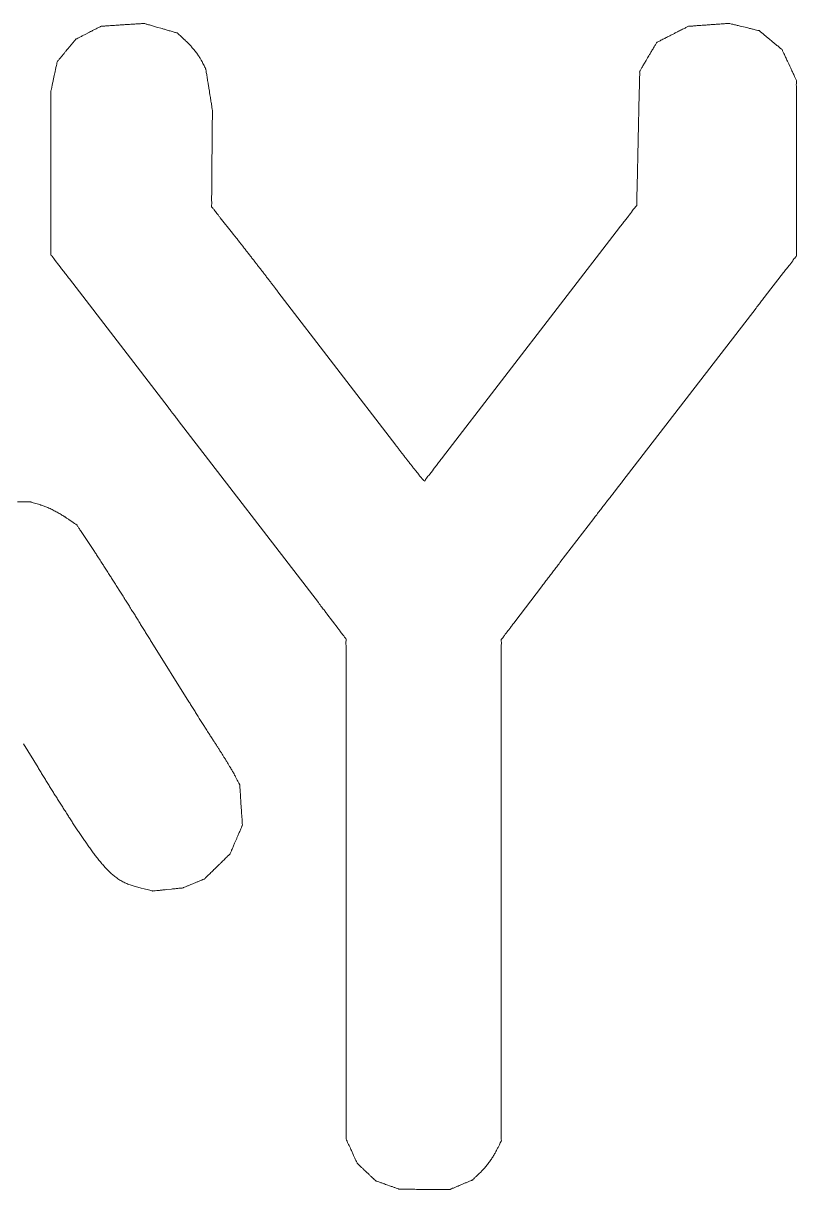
# Model space of a CAD drawing. Header units: millimetres. Extents: x 547 to 653, y 420 to 480.
# Drawn here: x 608.04 to 614.5, y 425.8 to 435.53 of the extents above; entities that cross this region are included whole.
import ezdxf

# ---------------------------------------------------------------- set-up
doc = ezdxf.new("R2010")
doc.units = ezdxf.units.MM

msp = doc.modelspace()

# ---------------------------------------------------------------- linework, layer by layer
at = {"color": 7, "linetype": 'Continuous', "lineweight": 15}
for p, q in [((608.8844, 435.5208), (608.8577, 435.519)), ((613.7745, 435.5207), (613.7495, 435.5189)), ((614.066, 435.4995), (614.024, 435.5096)), ((608.5935, 435.4581), (608.5584, 435.4401)), ((609.2009, 435.488), (609.1543, 435.5016)), ((613.471, 435.4455), (613.4514, 435.4356)), ((614.2858, 435.3865), (614.2715, 435.3982)), ((608.4085, 435.3129), (608.397, 435.299)), ((613.2633, 435.2616), (613.2528, 435.2437)), ((614.4391, 435.1749), (614.4302, 435.194)), ((608.3007, 435.0973), (608.2918, 435.056)), ((609.595, 434.9663), (609.5909, 434.9917)), ((613.1828, 434.9453), (613.1651, 434.1663)), ((614.495, 433.8349), (614.4947, 434.8549)), ((608.2721, 434.7773), (608.2721, 433.7874)), ((609.6153, 434.2031), (609.6193, 434.6744)), ((609.7893, 433.7794), (609.6863, 433.9098)), ((613.0181, 433.8269), (611.5418, 431.9091)), ((608.4266, 433.3992), (609.25, 432.3274)), ((614.2348, 433.2555), (614.3874, 433.4521)), ((610.1473, 433.3176), (610.1294, 433.3411)), ((611.1502, 432.0119), (610.1679, 433.2907)), ((613.0467, 431.7123), (614.1575, 433.1556)), ((609.3351, 432.2172), (610.5049, 430.6965)), ((611.3747, 431.7272), (611.3694, 431.7326)), ((612.9827, 431.6301), (613.0028, 431.6559)), ((612.52, 431.0302), (612.8026, 431.398)), ((608.6311, 431.1304), (608.5352, 431.2745)), ((612.1432, 430.5349), (612.3668, 430.8294)), ((610.576, 430.6032), (610.6698, 430.4798)), ((609.4236, 429.8697), (609.1153, 430.3645)), ((610.736, 430.1607), (610.737, 426.4061)), ((612.0313, 426.4342), (612.0313, 430.1976)), ((608.0425, 429.5174), (608.1649, 429.3188)), ((609.8094, 429.2507), (609.8062, 429.2568)), ((609.8606, 428.9942), (609.859, 429.0191)), ((609.8155, 428.7099), (609.8231, 428.7277)), ((609.6534, 428.487), (609.6692, 428.5025)), ((609.0269, 428.313), (609.0518, 428.3069)), ((609.2387, 428.3011), (609.2803, 428.3053)), ((609.4571, 428.3499), (609.4874, 428.3625)), ((610.7806, 426.1223), (610.7963, 426.0885)), ((610.902, 425.9467), (610.9275, 425.9227)), ((611.075, 425.8371), (611.1077, 425.8255)), ((611.3752, 425.7985), (611.4064, 425.7984)), ((611.6886, 425.8338), (611.7201, 425.847))]:
    msp.add_line(p, q, dxfattribs=at)
for points in [[(608.7045, 435.509), (608.7, 435.5091), (608.6954, 435.5095), (608.6912, 435.5081)], [(608.7378, 435.5112), (608.7268, 435.5102), (608.7159, 435.5088), (608.7045, 435.509)], [(608.7811, 435.514), (608.7667, 435.5132), (608.7522, 435.5125), (608.7378, 435.5112)], [(608.8244, 435.5169), (608.81, 435.5159), (608.7956, 435.5149), (608.7811, 435.514)], [(608.8577, 435.519), (608.8466, 435.5183), (608.8355, 435.5176), (608.8244, 435.5169)], [(608.9177, 435.5229), (608.9066, 435.5222), (608.8955, 435.5215), (608.8844, 435.5208)], [(608.9609, 435.5258), (608.9465, 435.5247), (608.9321, 435.5239), (608.9177, 435.5229)], [(609.0042, 435.5286), (608.9898, 435.528), (608.9754, 435.5268), (608.9609, 435.5258)], [(609.0375, 435.5308), (609.0263, 435.5293), (609.0153, 435.5291), (609.0042, 435.5286)], [(609.0508, 435.5316), (609.0465, 435.5322), (609.042, 435.5314), (609.0375, 435.5308)], [(609.0612, 435.5286), (609.0578, 435.5298), (609.0544, 435.5312), (609.0508, 435.5316)], [(609.0871, 435.5211), (609.0784, 435.5235), (609.0698, 435.5256), (609.0612, 435.5286)], [(609.1207, 435.5113), (609.1095, 435.5147), (609.0983, 435.5181), (609.0871, 435.5211)], [(609.1543, 435.5016), (609.1431, 435.5048), (609.1319, 435.508), (609.1207, 435.5113)], [(613.6059, 435.5085), (613.6016, 435.5085), (613.5973, 435.5088), (613.5934, 435.5076)], [(613.6371, 435.5108), (613.6268, 435.5098), (613.6165, 435.5085), (613.6059, 435.5085)], [(613.6777, 435.5137), (613.6642, 435.5128), (613.6506, 435.5121), (613.6371, 435.5108)], [(613.7183, 435.5166), (613.7048, 435.5156), (613.6913, 435.5146), (613.6777, 435.5137)], [(613.7495, 435.5189), (613.7391, 435.5181), (613.7287, 435.5174), (613.7183, 435.5166)], [(613.8057, 435.5229), (613.7953, 435.5222), (613.7849, 435.5214), (613.7745, 435.5207)], [(613.8463, 435.5259), (613.8328, 435.5248), (613.8193, 435.5239), (613.8057, 435.5229)], [(613.8869, 435.5288), (613.8734, 435.5281), (613.8599, 435.5269), (613.8463, 435.5259)], [(613.9182, 435.531), (613.9077, 435.5296), (613.8973, 435.5293), (613.8869, 435.5288)], [(613.9307, 435.5319), (613.9265, 435.5324), (613.9223, 435.5316), (613.9182, 435.531)], [(613.94, 435.5297), (613.9369, 435.5306), (613.9338, 435.5316), (613.9307, 435.5319)], [(613.9633, 435.5241), (613.9555, 435.5259), (613.9477, 435.5274), (613.94, 435.5297)], [(613.9937, 435.5168), (613.9835, 435.5193), (613.9734, 435.5218), (613.9633, 435.5241)], [(614.024, 435.5096), (614.0139, 435.512), (614.0038, 435.5144), (613.9937, 435.5168)], [(608.5076, 435.414), (608.5012, 435.4105), (608.4949, 435.4069), (608.488, 435.404)], [(608.533, 435.427), (608.5245, 435.4227), (608.5159, 435.4185), (608.5076, 435.414)], [(608.5584, 435.4401), (608.5499, 435.4357), (608.5415, 435.4313), (608.533, 435.427)], [(608.6131, 435.4681), (608.6066, 435.4648), (608.6, 435.4614), (608.5935, 435.4581)], [(608.6385, 435.4811), (608.63, 435.4767), (608.6215, 435.4724), (608.6131, 435.4681)], [(608.6639, 435.4941), (608.6554, 435.49), (608.6469, 435.4855), (608.6385, 435.4811)], [(608.6834, 435.5041), (608.677, 435.5004), (608.6704, 435.4973), (608.6639, 435.4941)], [(608.6912, 435.5081), (608.6885, 435.5073), (608.686, 435.5056), (608.6834, 435.5041)], [(609.2268, 435.4805), (609.2181, 435.483), (609.2095, 435.4855), (609.2009, 435.488)], [(609.2604, 435.4707), (609.2491, 435.4739), (609.2379, 435.4772), (609.2268, 435.4805)], [(609.294, 435.461), (609.283, 435.4645), (609.2716, 435.4676), (609.2604, 435.4707)], [(609.3199, 435.4534), (609.3108, 435.4552), (609.3025, 435.4582), (609.294, 435.461)], [(609.3302, 435.4504), (609.3273, 435.4523), (609.3235, 435.4527), (609.3199, 435.4534)], [(609.3361, 435.4448), (609.3343, 435.4469), (609.3325, 435.449), (609.3302, 435.4504)], [(609.3508, 435.4307), (609.3458, 435.4353), (609.3408, 435.4397), (609.3361, 435.4448)], [(609.37, 435.4124), (609.3636, 435.4186), (609.3573, 435.4248), (609.3508, 435.4307)], [(609.3891, 435.3942), (609.3827, 435.4002), (609.3763, 435.4063), (609.37, 435.4124)], [(613.4269, 435.4231), (613.4164, 435.4177), (613.4058, 435.4123), (613.3951, 435.407)], [(613.4514, 435.4356), (613.4433, 435.4314), (613.4351, 435.4273), (613.4269, 435.4231)], [(613.4955, 435.4579), (613.4873, 435.4538), (613.4792, 435.4497), (613.471, 435.4455)], [(613.5273, 435.4741), (613.5167, 435.4686), (613.5061, 435.4633), (613.4955, 435.4579)], [(613.5591, 435.4902), (613.5485, 435.4851), (613.5379, 435.4795), (613.5273, 435.4741)], [(613.5836, 435.5027), (613.5756, 435.4979), (613.5673, 435.4942), (613.5591, 435.4902)], [(613.5934, 435.5076), (613.59, 435.5066), (613.5868, 435.5046), (613.5836, 435.5027)], [(614.0893, 435.4939), (614.0815, 435.4958), (614.0738, 435.4976), (614.066, 435.4995)], [(614.1196, 435.4866), (614.1095, 435.489), (614.0994, 435.4914), (614.0893, 435.4939)], [(614.15, 435.4793), (614.14, 435.482), (614.1298, 435.4842), (614.1196, 435.4866)], [(614.1733, 435.4737), (614.1652, 435.475), (614.1577, 435.4773), (614.15, 435.4793)], [(614.1826, 435.4715), (614.1799, 435.4729), (614.1765, 435.4732), (614.1733, 435.4737)], [(614.1898, 435.4656), (614.1875, 435.4678), (614.1853, 435.4701), (614.1826, 435.4715)], [(614.2075, 435.451), (614.2015, 435.4557), (614.1954, 435.4602), (614.1898, 435.4656)], [(614.2306, 435.4319), (614.223, 435.4383), (614.2154, 435.4448), (614.2075, 435.451)], [(614.2538, 435.4129), (614.2461, 435.4192), (614.2383, 435.4255), (614.2306, 435.4319)], [(614.2715, 435.3982), (614.2656, 435.4031), (614.2597, 435.408), (614.2538, 435.4129)], [(608.4228, 435.3304), (608.418, 435.3246), (608.4133, 435.3188), (608.4085, 435.3129)], [(608.4415, 435.353), (608.4353, 435.3454), (608.4291, 435.3379), (608.4228, 435.3304)], [(608.4601, 435.3756), (608.4538, 435.3683), (608.4477, 435.3606), (608.4415, 435.353)], [(608.4745, 435.393), (608.4701, 435.3868), (608.465, 435.3813), (608.4601, 435.3756)], [(608.4802, 435.4), (608.4779, 435.3982), (608.4763, 435.3955), (608.4745, 435.393)], [(608.488, 435.404), (608.4853, 435.4028), (608.4825, 435.4018), (608.4802, 435.4)], [(609.4038, 435.3801), (609.3989, 435.3848), (609.394, 435.3895), (609.3891, 435.3942)], [(609.4097, 435.3745), (609.4078, 435.3764), (609.4058, 435.3782), (609.4038, 435.3801)], [(609.4309, 435.353), (609.424, 435.3603), (609.417, 435.3675), (609.4097, 435.3745)], [(609.4525, 435.3289), (609.4455, 435.3371), (609.4383, 435.3451), (609.4309, 435.353)], [(609.4736, 435.3035), (609.4667, 435.3121), (609.4597, 435.3206), (609.4525, 435.3289)], [(613.3106, 435.3421), (613.3047, 435.3327), (613.2992, 435.3228), (613.2935, 435.313)], [(613.3238, 435.3645), (613.32, 435.3564), (613.3152, 435.3494), (613.3106, 435.3421)], [(613.329, 435.3734), (613.3266, 435.3712), (613.3253, 435.3677), (613.3238, 435.3645)], [(613.3388, 435.3784), (613.3353, 435.377), (613.3316, 435.3759), (613.329, 435.3734)], [(613.3633, 435.3908), (613.3553, 435.3865), (613.3477, 435.3818), (613.3388, 435.3784)], [(613.3951, 435.407), (613.3844, 435.4017), (613.3736, 435.3965), (613.3633, 435.3908)], [(614.3035, 435.3718), (614.2976, 435.3767), (614.2917, 435.3816), (614.2858, 435.3865)], [(614.3267, 435.3528), (614.3189, 435.3591), (614.3112, 435.3655), (614.3035, 435.3718)], [(614.3498, 435.3337), (614.3422, 435.3402), (614.3344, 435.3465), (614.3267, 435.3528)], [(614.3675, 435.3191), (614.3612, 435.3236), (614.3556, 435.3287), (614.3498, 435.3337)], [(614.3747, 435.3132), (614.3728, 435.3156), (614.3701, 435.3173), (614.3675, 435.3191)], [(608.331, 435.2189), (608.3288, 435.2167), (608.3265, 435.2146), (608.3253, 435.212)], [(608.3453, 435.2363), (608.3407, 435.2305), (608.3364, 435.2245), (608.331, 435.2189)], [(608.364, 435.259), (608.3577, 435.2515), (608.3513, 435.244), (608.3453, 435.2363)], [(608.3827, 435.2816), (608.3764, 435.2741), (608.3703, 435.2665), (608.364, 435.259)], [(608.397, 435.299), (608.3922, 435.2932), (608.3874, 435.2874), (608.3827, 435.2816)], [(609.4952, 435.2751), (609.4882, 435.2848), (609.481, 435.2942), (609.4736, 435.3035)], [(609.5136, 435.2483), (609.5077, 435.2574), (609.5016, 435.2663), (609.4952, 435.2751)], [(609.5274, 435.2247), (609.5231, 435.2328), (609.5185, 435.2406), (609.5136, 435.2483)], [(609.5302, 435.2192), (609.5292, 435.2211), (609.5283, 435.2229), (609.5274, 435.2247)], [(609.5373, 435.2056), (609.5349, 435.2101), (609.5325, 435.2147), (609.5302, 435.2192)], [(613.2396, 435.2213), (613.2339, 435.2116), (613.2283, 435.2019), (613.2225, 435.1922)], [(613.2528, 435.2437), (613.2484, 435.2362), (613.244, 435.2288), (613.2396, 435.2213)], [(613.2764, 435.284), (613.272, 435.2765), (613.2677, 435.269), (613.2633, 435.2616)], [(613.2935, 435.313), (613.2879, 435.3033), (613.2821, 435.2936), (613.2764, 435.284)], [(614.3791, 435.3037), (614.3779, 435.307), (614.3768, 435.3105), (614.3747, 435.3132)], [(614.3902, 435.2798), (614.3863, 435.2876), (614.3822, 435.2953), (614.3791, 435.3037)], [(614.4046, 435.2488), (614.3999, 435.2592), (614.3953, 435.2697), (614.3902, 435.2798)], [(614.4191, 435.2178), (614.4143, 435.2281), (614.4094, 435.2384), (614.4046, 435.2488)], [(614.4302, 435.194), (614.4265, 435.2019), (614.4228, 435.2099), (614.4191, 435.2178)], [(608.3056, 435.1202), (608.3039, 435.1126), (608.3023, 435.1049), (608.3007, 435.0973)], [(608.312, 435.15), (608.3099, 435.1401), (608.3077, 435.1301), (608.3056, 435.1202)], [(608.3184, 435.1799), (608.316, 435.17), (608.314, 435.16), (608.312, 435.15)], [(608.3233, 435.2028), (608.3223, 435.1948), (608.3202, 435.1874), (608.3184, 435.1799)], [(608.3253, 435.212), (608.3239, 435.2092), (608.3237, 435.206), (608.3233, 435.2028)], [(609.5464, 435.1878), (609.5434, 435.1937), (609.5403, 435.1996), (609.5373, 435.2056)], [(609.5556, 435.17), (609.5526, 435.176), (609.5495, 435.1819), (609.5464, 435.1878)], [(609.5627, 435.1564), (609.5602, 435.1609), (609.5579, 435.1655), (609.5556, 435.17)], [(609.5655, 435.1509), (609.5648, 435.1528), (609.5637, 435.1546), (609.5627, 435.1564)], [(609.5676, 435.1382), (609.5672, 435.1425), (609.5671, 435.1469), (609.5655, 435.1509)], [(609.5726, 435.1063), (609.5707, 435.1169), (609.5684, 435.1273), (609.5676, 435.1382)], [(613.187, 435.1318), (613.1859, 435.1282), (613.1864, 435.1241), (613.1867, 435.12)], [(613.1867, 435.12), (613.1876, 435.1089), (613.1866, 435.0982), (613.186, 435.0875)], [(613.1923, 435.1408), (613.1902, 435.1379), (613.188, 435.135), (613.187, 435.1318)], [(613.2054, 435.1631), (613.2013, 435.1556), (613.1974, 435.148), (613.1923, 435.1408)], [(613.2225, 435.1922), (613.2167, 435.1826), (613.2108, 435.1729), (613.2054, 435.1631)], [(614.4502, 435.151), (614.4465, 435.159), (614.4428, 435.1669), (614.4391, 435.1749)], [(614.4646, 435.12), (614.4597, 435.1303), (614.455, 435.1407), (614.4502, 435.151)], [(614.4791, 435.089), (614.4745, 435.0994), (614.4695, 435.1097), (614.4646, 435.12)], [(608.2854, 435.0262), (608.2832, 435.0162), (608.281, 435.0063), (608.279, 434.9963)], [(608.2918, 435.056), (608.2897, 435.046), (608.2876, 435.0361), (608.2854, 435.0262)], [(609.5793, 435.0649), (609.5771, 435.0788), (609.5752, 435.0926), (609.5726, 435.1063)], [(609.5859, 435.0236), (609.5836, 435.0374), (609.5814, 435.0511), (609.5793, 435.0649)], [(609.5909, 434.9917), (609.5893, 435.0023), (609.5876, 435.013), (609.5859, 435.0236)], [(613.1849, 435.0386), (613.1847, 435.0289), (613.1845, 435.0193), (613.1842, 435.0097)], [(613.186, 435.0875), (613.1851, 435.0713), (613.1852, 435.0549), (613.1849, 435.0386)], [(614.4902, 435.0652), (614.4859, 435.073), (614.4826, 435.081), (614.4791, 435.089)], [(614.4946, 435.0556), (614.4937, 435.0589), (614.4919, 435.062), (614.4902, 435.0652)], [(614.4946, 434.9976), (614.4942, 435.0117), (614.4933, 435.0257), (614.4946, 435.0402)], [(614.4946, 435.0402), (614.4951, 435.0454), (614.4959, 435.0508), (614.4946, 435.0556)], [(608.2721, 434.9642), (608.2715, 434.9595), (608.2719, 434.9547), (608.2721, 434.9498)], [(608.2741, 434.9734), (608.2733, 434.9703), (608.2725, 434.9673), (608.2721, 434.9642)], [(608.2721, 434.9498), (608.2728, 434.9366), (608.2723, 434.9234), (608.2721, 434.9102)], [(608.279, 434.9963), (608.2774, 434.9887), (608.276, 434.981), (608.2741, 434.9734)], [(609.6001, 434.9344), (609.5984, 434.945), (609.5967, 434.9557), (609.595, 434.9663)], [(609.6067, 434.8931), (609.6045, 434.9068), (609.6023, 434.9206), (609.6001, 434.9344)], [(613.1835, 434.9785), (613.1833, 434.9674), (613.183, 434.9564), (613.1828, 434.9453)], [(613.1842, 435.0097), (613.184, 434.9993), (613.1838, 434.9889), (613.1835, 434.9785)], [(614.4947, 434.9336), (614.4948, 434.9549), (614.4953, 434.9764), (614.4946, 434.9976)], [(614.4947, 434.8958), (614.4946, 434.9084), (614.4946, 434.921), (614.4947, 434.9336)], [(608.2721, 434.9102), (608.2718, 434.8904), (608.2721, 434.8705), (608.2721, 434.8506)], [(608.2721, 434.8506), (608.2722, 434.8389), (608.2721, 434.8271), (608.2721, 434.8154)], [(609.6133, 434.8517), (609.6112, 434.8655), (609.609, 434.8793), (609.6067, 434.8931)], [(609.6184, 434.8198), (609.6164, 434.8304), (609.6149, 434.8411), (609.6133, 434.8517)], [(614.4947, 434.8549), (614.4947, 434.8685), (614.4947, 434.8822), (614.4947, 434.8958)], [(608.2721, 434.8154), (608.2721, 434.8027), (608.2721, 434.79), (608.2721, 434.7773)], [(609.6204, 434.8071), (609.6201, 434.8114), (609.6192, 434.8156), (609.6184, 434.8198)], [(609.6196, 434.7064), (609.6198, 434.7237), (609.6201, 434.741), (609.62, 434.7582)], [(609.62, 434.7582), (609.62, 434.7701), (609.6198, 434.7819), (609.6203, 434.7938)], [(609.6203, 434.7938), (609.6205, 434.7983), (609.6208, 434.8027), (609.6204, 434.8071)], [(609.6193, 434.6744), (609.6194, 434.6851), (609.6195, 434.6958), (609.6196, 434.7064)], [(609.6147, 434.1344), (609.6148, 434.1457), (609.6149, 434.157), (609.615, 434.1683)], [(609.615, 434.1683), (609.6151, 434.1799), (609.6152, 434.1915), (609.6153, 434.2031)], [(613.1651, 434.1663), (613.1649, 434.1558), (613.1646, 434.1454), (613.1644, 434.135)], [(609.614, 434.0507), (609.6134, 434.0677), (609.6142, 434.0851), (609.6145, 434.1024)], [(609.6137, 434.015), (609.6155, 434.0275), (609.6144, 434.039), (609.614, 434.0507)], [(609.6145, 434.1024), (609.6147, 434.1131), (609.6147, 434.1238), (609.6147, 434.1344)], [(613.1626, 434.0573), (613.162, 434.0465), (613.161, 434.036), (613.1619, 434.0247)], [(613.1637, 434.1062), (613.1635, 434.0898), (613.1635, 434.0734), (613.1626, 434.0573)], [(613.1644, 434.135), (613.1642, 434.1254), (613.1639, 434.1158), (613.1637, 434.1062)], [(609.6136, 434.0018), (609.612, 434.0056), (609.6131, 434.0104), (609.6137, 434.015)], [(609.6194, 433.9945), (609.6172, 433.9968), (609.6147, 433.9991), (609.6136, 434.0018)], [(609.6349, 433.9748), (609.63, 433.9814), (609.6254, 433.9882), (609.6194, 433.9945)], [(609.6576, 433.9462), (609.6499, 433.9557), (609.6421, 433.9651), (609.6349, 433.9748)], [(613.1275, 433.9687), (613.1158, 433.9522), (613.1026, 433.9361), (613.0899, 433.9199)], [(613.1525, 434.0012), (613.1425, 433.991), (613.1353, 433.9797), (613.1275, 433.9687)], [(613.1616, 434.0129), (613.1602, 434.0084), (613.1562, 434.0049), (613.1525, 434.0012)], [(613.1619, 434.0247), (613.1622, 434.0207), (613.1627, 434.0165), (613.1616, 434.0129)], [(609.6715, 433.9285), (609.6669, 433.9344), (609.6623, 433.9403), (609.6576, 433.9462)], [(609.6863, 433.9098), (609.6814, 433.916), (609.6764, 433.9223), (609.6715, 433.9285)], [(613.0436, 433.8599), (613.0351, 433.8489), (613.0266, 433.8379), (613.0181, 433.8269)], [(613.0677, 433.8911), (613.0597, 433.8807), (613.0516, 433.8703), (613.0436, 433.8599)], [(613.0899, 433.9199), (613.0824, 433.9103), (613.075, 433.9007), (613.0677, 433.8911)], [(608.2721, 433.7874), (608.2721, 433.7747), (608.2721, 433.762), (608.2721, 433.7493)], [(609.8074, 433.7565), (609.8013, 433.7642), (609.7953, 433.7718), (609.7893, 433.7794)], [(609.8265, 433.7322), (609.8201, 433.7403), (609.8137, 433.7484), (609.8074, 433.7565)], [(614.495, 433.7915), (614.495, 433.806), (614.495, 433.8205), (614.495, 433.8349)], [(614.4951, 433.7506), (614.4951, 433.7642), (614.4951, 433.7779), (614.495, 433.7915)], [(608.2721, 433.7142), (608.272, 433.6942), (608.2714, 433.6742), (608.2721, 433.6545)], [(608.2721, 433.7493), (608.2721, 433.7376), (608.2722, 433.7259), (608.2721, 433.7142)], [(609.8465, 433.7067), (609.8398, 433.7152), (609.8331, 433.7237), (609.8265, 433.7322)], [(609.865, 433.6831), (609.8588, 433.691), (609.8527, 433.6988), (609.8465, 433.7067)], [(609.884, 433.6587), (609.8777, 433.6669), (609.8713, 433.675), (609.865, 433.6831)], [(609.9034, 433.6339), (609.8969, 433.6422), (609.8905, 433.6505), (609.884, 433.6587)], [(614.4951, 433.7128), (614.495, 433.7255), (614.495, 433.738), (614.4951, 433.7506)], [(614.4951, 433.6488), (614.4959, 433.6699), (614.4952, 433.6914), (614.4951, 433.7128)], [(608.2721, 433.6149), (608.2716, 433.6099), (608.2707, 433.6049), (608.2721, 433.6005)], [(608.2721, 433.6545), (608.2726, 433.6415), (608.2736, 433.6286), (608.2721, 433.6149)], [(608.2721, 433.6005), (608.2737, 433.5957), (608.278, 433.5918), (608.2819, 433.5878)], [(608.2819, 433.5878), (608.2927, 433.5767), (608.3004, 433.5646), (608.3088, 433.5527)], [(609.9222, 433.6097), (609.9159, 433.6178), (609.9097, 433.6258), (609.9034, 433.6339)], [(609.9412, 433.5854), (609.9348, 433.5935), (609.9285, 433.6016), (609.9222, 433.6097)], [(609.9602, 433.5609), (609.9538, 433.5691), (609.9475, 433.5772), (609.9412, 433.5854)], [(614.4635, 433.55), (614.4708, 433.5601), (614.4775, 433.5703), (614.4865, 433.5797)], [(614.4865, 433.5797), (614.4899, 433.5832), (614.4936, 433.5866), (614.4951, 433.5908)], [(614.4951, 433.6062), (614.4934, 433.621), (614.4946, 433.6348), (614.4951, 433.6488)], [(614.4951, 433.5908), (614.4968, 433.5953), (614.4957, 433.6008), (614.4951, 433.6062)], [(608.3088, 433.5527), (608.3215, 433.5348), (608.3357, 433.5174), (608.3494, 433.4999)], [(608.3494, 433.4999), (608.3574, 433.4895), (608.3653, 433.4791), (608.3733, 433.4687)], [(608.3733, 433.4687), (608.3819, 433.4575), (608.3905, 433.4463), (608.3992, 433.435)], [(609.9792, 433.5364), (609.9729, 433.5445), (609.9665, 433.5527), (609.9602, 433.5609)], [(609.9981, 433.5119), (609.9918, 433.5201), (609.9855, 433.5282), (609.9792, 433.5364)], [(610.0168, 433.4878), (610.0105, 433.4959), (610.0043, 433.5039), (609.9981, 433.5119)], [(610.0361, 433.4627), (610.0297, 433.4711), (610.0232, 433.4795), (610.0168, 433.4878)], [(614.3874, 433.4521), (614.3947, 433.4615), (614.4021, 433.4709), (614.4093, 433.4803)], [(614.4093, 433.4803), (614.4162, 433.4892), (614.4231, 433.4981), (614.43, 433.5069)], [(614.43, 433.5069), (614.4413, 433.5213), (614.453, 433.5355), (614.4635, 433.55)], [(608.3992, 433.435), (608.4083, 433.4231), (608.4175, 433.4112), (608.4266, 433.3992)], [(610.055, 433.4383), (610.0487, 433.4464), (610.0424, 433.4546), (610.0361, 433.4627)], [(610.0732, 433.4146), (610.0671, 433.4225), (610.061, 433.4304), (610.055, 433.4383)], [(610.0931, 433.3886), (610.0865, 433.3973), (610.0798, 433.4059), (610.0732, 433.4146)], [(610.1119, 433.3641), (610.1056, 433.3723), (610.0994, 433.3805), (610.0931, 433.3886)], [(610.1294, 433.3411), (610.1236, 433.3488), (610.1177, 433.3564), (610.1119, 433.3641)], [(610.1679, 433.2907), (610.161, 433.2997), (610.1541, 433.3087), (610.1473, 433.3176)], [(614.1575, 433.1556), (614.1667, 433.1676), (614.1759, 433.1795), (614.1852, 433.1914)], [(614.1852, 433.1914), (614.1938, 433.2026), (614.2024, 433.2137), (614.211, 433.2248)], [(614.211, 433.2248), (614.2189, 433.235), (614.2268, 433.2452), (614.2348, 433.2555)], [(609.25, 432.3274), (609.2578, 432.3173), (609.2655, 432.3072), (609.2733, 432.2971)], [(609.2733, 432.2971), (609.2786, 432.2902), (609.284, 432.2833), (609.2893, 432.2764)], [(609.2893, 432.2764), (609.2966, 432.267), (609.3039, 432.2576), (609.3111, 432.2482)], [(609.3111, 432.2482), (609.3191, 432.2379), (609.3271, 432.2275), (609.3351, 432.2172)], [(611.1686, 431.988), (611.1625, 431.996), (611.1564, 432.0039), (611.1502, 432.0119)], [(611.1867, 431.9645), (611.1807, 431.9724), (611.1746, 431.9802), (611.1686, 431.988)], [(611.2044, 431.9416), (611.1985, 431.9492), (611.1926, 431.9569), (611.1867, 431.9645)], [(611.2232, 431.9173), (611.217, 431.9254), (611.2107, 431.9335), (611.2044, 431.9416)], [(611.2414, 431.8939), (611.2353, 431.9017), (611.2293, 431.9095), (611.2232, 431.9173)], [(611.5418, 431.9091), (611.5328, 431.8974), (611.5238, 431.8857), (611.5148, 431.874)], [(611.2588, 431.8715), (611.253, 431.8789), (611.2472, 431.8864), (611.2414, 431.8939)], [(611.2785, 431.8462), (611.272, 431.8546), (611.2654, 431.863), (611.2588, 431.8715)], [(611.2969, 431.8228), (611.2907, 431.8306), (611.2846, 431.8384), (611.2785, 431.8462)], [(611.3136, 431.8016), (611.308, 431.8087), (611.3024, 431.8157), (611.2969, 431.8228)], [(611.4659, 431.8104), (611.4527, 431.7924), (611.4396, 431.7724), (611.4261, 431.7586)], [(611.4894, 431.8409), (611.4816, 431.8308), (611.4737, 431.821), (611.4659, 431.8104)], [(611.5148, 431.874), (611.5064, 431.8629), (611.4979, 431.8518), (611.4894, 431.8409)], [(611.3405, 431.7676), (611.3314, 431.7789), (611.3225, 431.7902), (611.3136, 431.8016)], [(611.3595, 431.7441), (611.3532, 431.752), (611.3468, 431.7598), (611.3405, 431.7676)], [(611.3694, 431.7326), (611.3659, 431.7362), (611.3627, 431.7402), (611.3595, 431.7441)], [(611.3797, 431.7221), (611.3781, 431.7238), (611.3764, 431.7255), (611.3747, 431.7272)], [(611.3847, 431.7171), (611.383, 431.7187), (611.3814, 431.7204), (611.3797, 431.7221)], [(611.3885, 431.7132), (611.3872, 431.7146), (611.386, 431.7158), (611.3847, 431.7171)], [(611.3901, 431.7116), (611.3896, 431.712), (611.389, 431.7126), (611.3885, 431.7132)], [(611.3997, 431.7241), (611.3966, 431.7173), (611.3937, 431.7088), (611.3901, 431.7116)], [(611.4261, 431.7586), (611.4172, 431.7494), (611.408, 431.7429), (611.3997, 431.7241)], [(613.0242, 431.6833), (613.0317, 431.693), (613.0392, 431.7026), (613.0467, 431.7123)], [(612.9585, 431.5991), (612.9666, 431.6095), (612.9747, 431.6198), (612.9827, 431.6301)], [(613.0028, 431.6559), (613.0099, 431.665), (613.0171, 431.6742), (613.0242, 431.6833)], [(608.0512, 431.5377), (608.0323, 431.5382), (608.0133, 431.5378), (607.9943, 431.5377)], [(608.0881, 431.5377), (608.0757, 431.5368), (608.0635, 431.5374), (608.0512, 431.5377)], [(608.1011, 431.5377), (608.0969, 431.5385), (608.0925, 431.538), (608.0881, 431.5377)], [(608.1079, 431.5357), (608.1057, 431.5364), (608.1034, 431.5373), (608.1011, 431.5377)], [(608.125, 431.5306), (608.1193, 431.5322), (608.1136, 431.5338), (608.1079, 431.5357)], [(608.1471, 431.5239), (608.1397, 431.5262), (608.1324, 431.5285), (608.125, 431.5306)], [(608.1692, 431.5173), (608.1619, 431.5195), (608.1545, 431.5217), (608.1471, 431.5239)], [(608.1863, 431.5122), (608.1806, 431.5139), (608.1749, 431.5156), (608.1692, 431.5173)], [(612.8803, 431.4984), (612.8886, 431.5091), (612.8969, 431.5198), (612.9052, 431.5305)], [(612.9052, 431.5305), (612.9143, 431.5423), (612.9235, 431.554), (612.9326, 431.5658)], [(612.9326, 431.5658), (612.9413, 431.5769), (612.9499, 431.588), (612.9585, 431.5991)], [(608.1931, 431.5102), (608.1908, 431.5109), (608.1885, 431.5115), (608.1863, 431.5122)], [(608.2225, 431.4998), (608.2128, 431.5036), (608.203, 431.5071), (608.1931, 431.5102)], [(608.2565, 431.4855), (608.2453, 431.4905), (608.234, 431.4954), (608.2225, 431.4998)], [(608.2928, 431.4681), (608.2808, 431.4741), (608.2687, 431.4799), (608.2565, 431.4855)], [(608.326, 431.4505), (608.3151, 431.4566), (608.304, 431.4624), (608.2928, 431.4681)], [(608.3578, 431.4322), (608.3474, 431.4386), (608.3368, 431.4447), (608.326, 431.4505)], [(608.3865, 431.414), (608.3771, 431.4203), (608.3675, 431.4264), (608.3578, 431.4322)], [(612.8026, 431.398), (612.811, 431.4088), (612.8194, 431.4197), (612.8278, 431.4306)], [(612.8278, 431.4306), (612.8367, 431.4421), (612.8456, 431.4536), (612.8545, 431.465)], [(612.8545, 431.465), (612.8631, 431.4762), (612.8717, 431.4873), (612.8803, 431.4984)], [(608.394, 431.4089), (608.3915, 431.4106), (608.389, 431.4123), (608.3865, 431.414)], [(608.4128, 431.3962), (608.4066, 431.4004), (608.4003, 431.4046), (608.394, 431.4089)], [(608.4373, 431.3796), (608.4291, 431.3851), (608.421, 431.3906), (608.4128, 431.3962)], [(608.4617, 431.3631), (608.4537, 431.3688), (608.4455, 431.3742), (608.4373, 431.3796)], [(608.4805, 431.3504), (608.4738, 431.3542), (608.4678, 431.3587), (608.4617, 431.3631)], [(608.488, 431.3453), (608.4859, 431.3474), (608.4832, 431.3488), (608.4805, 431.3504)], [(608.4927, 431.3382), (608.4913, 431.3407), (608.49, 431.3433), (608.488, 431.3453)], [(608.5054, 431.3192), (608.5011, 431.3254), (608.4966, 431.3315), (608.4927, 431.3382)], [(608.5238, 431.2915), (608.5177, 431.3008), (608.5117, 431.3102), (608.5054, 431.3192)], [(608.5352, 431.2745), (608.5314, 431.2802), (608.5276, 431.2858), (608.5238, 431.2915)], [(608.649, 431.1033), (608.6431, 431.1123), (608.6371, 431.1213), (608.6311, 431.1304)], [(608.6706, 431.0701), (608.6634, 431.0812), (608.6563, 431.0922), (608.649, 431.1033)], [(608.6956, 431.0314), (608.6873, 431.0443), (608.679, 431.0572), (608.6706, 431.0701)], [(608.7154, 431.0005), (608.7088, 431.0108), (608.7022, 431.0211), (608.6956, 431.0314)], [(612.4939, 430.9962), (612.5026, 431.0075), (612.5113, 431.0189), (612.52, 431.0302)], [(608.7367, 430.9673), (608.7296, 430.9784), (608.7225, 430.9894), (608.7154, 431.0005)], [(608.7593, 430.9318), (608.7518, 430.9436), (608.7442, 430.9555), (608.7367, 430.9673)], [(612.4433, 430.9299), (612.4516, 430.9408), (612.46, 430.9517), (612.4683, 430.9627)], [(612.4683, 430.9627), (612.4769, 430.9738), (612.4854, 430.985), (612.4939, 430.9962)], [(608.7796, 430.8999), (608.7728, 430.9105), (608.7661, 430.9212), (608.7593, 430.9318)], [(608.8007, 430.8666), (608.7937, 430.8777), (608.7866, 430.8888), (608.7796, 430.8999)], [(608.8226, 430.8321), (608.8153, 430.8436), (608.808, 430.8551), (608.8007, 430.8666)], [(612.3668, 430.8294), (612.375, 430.8401), (612.3832, 430.8509), (612.3914, 430.8617)], [(612.3914, 430.8617), (612.3999, 430.8729), (612.4084, 430.8841), (612.4169, 430.8953)], [(612.4169, 430.8953), (612.4257, 430.9068), (612.4345, 430.9183), (612.4433, 430.9299)], [(608.8431, 430.7996), (608.8363, 430.8104), (608.8294, 430.8212), (608.8226, 430.8321)], [(608.8642, 430.7662), (608.8572, 430.7773), (608.8501, 430.7884), (608.8431, 430.7996)], [(608.8856, 430.7321), (608.8785, 430.7435), (608.8713, 430.7549), (608.8642, 430.7662)], [(608.9063, 430.6993), (608.8994, 430.7102), (608.8925, 430.7212), (608.8856, 430.7321)], [(608.9273, 430.6659), (608.9203, 430.677), (608.9133, 430.6881), (608.9063, 430.6993)], [(608.9485, 430.6321), (608.9414, 430.6433), (608.9344, 430.6546), (608.9273, 430.6659)], [(610.5049, 430.6965), (610.5146, 430.6838), (610.5243, 430.6711), (610.534, 430.6584)], [(610.534, 430.6584), (610.542, 430.648), (610.5499, 430.6376), (610.5579, 430.6271)], [(608.9693, 430.5989), (608.9623, 430.61), (608.9554, 430.621), (608.9485, 430.6321)], [(608.9902, 430.5655), (608.9832, 430.5766), (608.9762, 430.5878), (608.9693, 430.5989)], [(609.0112, 430.5319), (609.0042, 430.5431), (608.9972, 430.5543), (608.9902, 430.5655)], [(610.5579, 430.6271), (610.5639, 430.6192), (610.57, 430.6112), (610.576, 430.6032)], [(609.032, 430.4985), (609.0251, 430.5096), (609.0181, 430.5208), (609.0112, 430.5319)], [(609.0528, 430.4651), (609.0459, 430.4762), (609.0389, 430.4874), (609.032, 430.4985)], [(609.0737, 430.4316), (609.0667, 430.4428), (609.0598, 430.4539), (609.0528, 430.4651)], [(610.6698, 430.4798), (610.6743, 430.4739), (610.6788, 430.468), (610.6832, 430.4621)], [(610.6832, 430.4621), (610.6875, 430.4565), (610.6917, 430.4509), (610.6959, 430.4453)], [(612.0579, 430.4227), (612.0671, 430.4357), (612.0773, 430.4485), (612.0872, 430.4613)], [(612.0872, 430.4613), (612.0931, 430.4689), (612.0988, 430.4765), (612.1045, 430.4841)], [(612.1045, 430.4841), (612.1108, 430.4923), (612.117, 430.5005), (612.1233, 430.5088)], [(612.1233, 430.5088), (612.1299, 430.5175), (612.1365, 430.5262), (612.1432, 430.5349)], [(609.0945, 430.398), (609.0876, 430.4092), (609.0806, 430.4204), (609.0737, 430.4316)], [(609.1153, 430.3645), (609.1084, 430.3757), (609.1015, 430.3868), (609.0945, 430.398)], [(610.6959, 430.4453), (610.7029, 430.4363), (610.71, 430.4274), (610.7165, 430.4182)], [(610.7165, 430.4182), (610.721, 430.412), (610.7252, 430.4056), (610.7306, 430.3996)], [(610.7306, 430.3996), (610.7327, 430.3974), (610.7348, 430.3952), (610.7359, 430.3927)], [(610.7359, 430.3789), (610.734, 430.365), (610.7353, 430.3523), (610.7359, 430.3393)], [(610.7359, 430.3927), (610.7376, 430.3886), (610.7366, 430.3837), (610.7359, 430.3789)], [(612.0313, 430.3739), (612.0307, 430.3787), (612.0298, 430.3836), (612.0313, 430.3877)], [(612.0313, 430.3877), (612.0326, 430.3912), (612.0356, 430.394), (612.0384, 430.397)], [(612.0313, 430.3342), (612.0319, 430.3472), (612.033, 430.3601), (612.0313, 430.3739)], [(612.0384, 430.397), (612.046, 430.4052), (612.0518, 430.414), (612.0579, 430.4227)], [(610.7359, 430.2767), (610.7358, 430.265), (610.7359, 430.2534), (610.736, 430.2418)], [(610.7359, 430.3393), (610.7369, 430.3188), (610.7361, 430.2976), (610.7359, 430.2767)], [(612.0313, 430.2714), (612.0311, 430.2924), (612.0305, 430.3136), (612.0313, 430.3342)], [(612.0313, 430.2365), (612.0313, 430.2481), (612.0314, 430.2597), (612.0313, 430.2714)], [(610.736, 430.2418), (610.736, 430.2289), (610.736, 430.216), (610.736, 430.203)], [(610.736, 430.203), (610.736, 430.1889), (610.736, 430.1748), (610.736, 430.1607)], [(612.0313, 430.1976), (612.0313, 430.2106), (612.0313, 430.2235), (612.0313, 430.2365)], [(609.4437, 429.8377), (609.437, 429.8483), (609.4303, 429.859), (609.4236, 429.8697)], [(609.4651, 429.8036), (609.458, 429.8149), (609.4508, 429.8263), (609.4437, 429.8377)], [(609.4858, 429.7707), (609.4789, 429.7816), (609.472, 429.7926), (609.4651, 429.8036)], [(609.5057, 429.7392), (609.499, 429.7497), (609.4924, 429.7602), (609.4858, 429.7707)], [(609.5278, 429.7041), (609.5204, 429.7158), (609.513, 429.7275), (609.5057, 429.7392)], [(609.5486, 429.6713), (609.5417, 429.6822), (609.5347, 429.6932), (609.5278, 429.7041)], [(609.5679, 429.6409), (609.5614, 429.651), (609.555, 429.6612), (609.5486, 429.6713)], [(609.5925, 429.6023), (609.5843, 429.6151), (609.5761, 429.628), (609.5679, 429.6409)], [(609.6135, 429.5695), (609.6065, 429.5804), (609.5995, 429.5913), (609.5925, 429.6023)], [(609.6307, 429.543), (609.625, 429.5518), (609.6192, 429.5606), (609.6135, 429.5695)], [(609.6458, 429.5197), (609.6408, 429.5274), (609.6357, 429.5352), (609.6307, 429.543)], [(609.661, 429.4961), (609.656, 429.5039), (609.6509, 429.5118), (609.6458, 429.5197)], [(609.6761, 429.4724), (609.6711, 429.4803), (609.666, 429.4882), (609.661, 429.4961)], [(609.6914, 429.4483), (609.6863, 429.4563), (609.6812, 429.4644), (609.6761, 429.4724)], [(609.7063, 429.4245), (609.7013, 429.4325), (609.6963, 429.4404), (609.6914, 429.4483)], [(609.7207, 429.4013), (609.7159, 429.409), (609.7111, 429.4168), (609.7063, 429.4245)], [(609.7363, 429.3761), (609.7311, 429.3845), (609.7259, 429.3929), (609.7207, 429.4013)], [(609.7509, 429.3521), (609.7461, 429.3601), (609.7412, 429.3681), (609.7363, 429.3761)], [(608.1649, 429.3188), (608.1717, 429.3078), (608.1785, 429.2968), (608.1854, 429.2858)], [(608.1854, 429.2858), (608.192, 429.275), (608.1987, 429.2643), (608.2054, 429.2535)], [(609.7645, 429.3296), (609.76, 429.3371), (609.7555, 429.3446), (609.7509, 429.3521)], [(609.7819, 429.3002), (609.7761, 429.3101), (609.7703, 429.3199), (609.7645, 429.3296)], [(609.796, 429.2756), (609.7914, 429.2839), (609.7866, 429.292), (609.7819, 429.3002)], [(608.2054, 429.2535), (608.2124, 429.2422), (608.2194, 429.2309), (608.2264, 429.2196)], [(608.2264, 429.2196), (608.2332, 429.2086), (608.24, 429.1976), (608.2469, 429.1866)], [(608.2469, 429.1866), (608.2535, 429.1759), (608.2602, 429.1652), (608.2669, 429.1545)], [(609.8062, 429.2568), (609.8029, 429.2631), (609.7995, 429.2694), (609.796, 429.2756)], [(609.8172, 429.2355), (609.8146, 429.2405), (609.812, 429.2456), (609.8094, 429.2507)], [(609.8275, 429.2157), (609.824, 429.2223), (609.8206, 429.2289), (609.8172, 429.2355)], [(609.8377, 429.1959), (609.8344, 429.2025), (609.8309, 429.2091), (609.8275, 429.2157)], [(609.8456, 429.1807), (609.8426, 429.1857), (609.8402, 429.1908), (609.8377, 429.1959)], [(609.8487, 429.1746), (609.848, 429.1767), (609.8467, 429.1787), (609.8456, 429.1807)], [(608.2669, 429.1545), (608.2739, 429.1432), (608.281, 429.1319), (608.2881, 429.1206)], [(608.2881, 429.1206), (608.2949, 429.1096), (608.3018, 429.0987), (608.3087, 429.0877)], [(608.3087, 429.0877), (608.3154, 429.077), (608.3221, 429.0664), (608.3288, 429.0557)], [(609.8495, 429.1622), (609.8496, 429.1664), (609.85, 429.1707), (609.8487, 429.1746)], [(609.8516, 429.131), (609.8506, 429.1413), (609.8492, 429.1515), (609.8495, 429.1622)], [(609.8542, 429.0906), (609.8535, 429.1041), (609.8528, 429.1177), (609.8516, 429.131)], [(609.8569, 429.0502), (609.856, 429.0636), (609.855, 429.0771), (609.8542, 429.0906)], [(608.3288, 429.0557), (608.3359, 429.0444), (608.343, 429.0331), (608.3502, 429.0218)], [(608.3502, 429.0218), (608.3571, 429.0108), (608.364, 428.9999), (608.3709, 428.9889)], [(608.3709, 428.9889), (608.3777, 428.9784), (608.3844, 428.9678), (608.3911, 428.9572)], [(609.859, 429.0191), (609.8583, 429.0294), (609.8576, 429.0398), (609.8569, 429.0502)], [(609.8626, 428.9631), (609.862, 428.9734), (609.8613, 428.9838), (609.8606, 428.9942)], [(608.3911, 428.9572), (608.3983, 428.9459), (608.4056, 428.9345), (608.4128, 428.9232)], [(608.4128, 428.9232), (608.4198, 428.9123), (608.4268, 428.9014), (608.4339, 428.8906)], [(608.4339, 428.8906), (608.4406, 428.8801), (608.4474, 428.8696), (608.4542, 428.8592)], [(609.8653, 428.9226), (609.8643, 428.9361), (609.8635, 428.9496), (609.8626, 428.9631)], [(609.868, 428.8822), (609.8675, 428.8956), (609.8663, 428.9091), (609.8653, 428.9226)], [(608.4542, 428.8592), (608.4616, 428.8478), (608.469, 428.8365), (608.4764, 428.8252)], [(608.4764, 428.8252), (608.4835, 428.8144), (608.4907, 428.8036), (608.4978, 428.7928)], [(608.4978, 428.7928), (608.5047, 428.7825), (608.5115, 428.7722), (608.5184, 428.7619)], [(609.8451, 428.7787), (609.8493, 428.7883), (609.8536, 428.7979), (609.8575, 428.8076)], [(609.8575, 428.8076), (609.8605, 428.815), (609.8632, 428.8225), (609.867, 428.8298)], [(609.867, 428.8298), (609.8686, 428.8327), (609.8702, 428.8356), (609.8709, 428.8386)], [(609.87, 428.8511), (609.8683, 428.8616), (609.8684, 428.8719), (609.868, 428.8822)], [(609.8709, 428.8386), (609.8717, 428.8426), (609.8707, 428.8469), (609.87, 428.8511)], [(608.5184, 428.7619), (608.526, 428.7506), (608.5337, 428.7392), (608.5414, 428.728)], [(608.5414, 428.728), (608.5487, 428.7173), (608.556, 428.7066), (608.5634, 428.696)], [(608.5634, 428.696), (608.5704, 428.6859), (608.5774, 428.6759), (608.5845, 428.6658)], [(609.8059, 428.6878), (609.8091, 428.6951), (609.8123, 428.7025), (609.8155, 428.7099)], [(609.8231, 428.7277), (609.8263, 428.7351), (609.8295, 428.7425), (609.8327, 428.7499)], [(609.8327, 428.7499), (609.8368, 428.7595), (609.8409, 428.7691), (609.8451, 428.7787)], [(608.5845, 428.6658), (608.5925, 428.6546), (608.6005, 428.6433), (608.6086, 428.6322)], [(608.6086, 428.6322), (608.6162, 428.6217), (608.6239, 428.6113), (608.6317, 428.6009)], [(608.6317, 428.6009), (608.6389, 428.5912), (608.6462, 428.5816), (608.6537, 428.572)], [(609.7599, 428.5913), (609.7627, 428.5937), (609.7658, 428.596), (609.7678, 428.599)], [(609.7678, 428.599), (609.7695, 428.6016), (609.7705, 428.6048), (609.7716, 428.6079)], [(609.7716, 428.6079), (609.7743, 428.6156), (609.7778, 428.6228), (609.7811, 428.6301)], [(609.7811, 428.6301), (609.7854, 428.6396), (609.7894, 428.6493), (609.7935, 428.6589)], [(609.7935, 428.6589), (609.7976, 428.6686), (609.8018, 428.6781), (609.8059, 428.6878)], [(608.6537, 428.572), (608.6623, 428.561), (608.671, 428.55), (608.6798, 428.5391)], [(608.6798, 428.5391), (608.688, 428.5291), (608.6963, 428.5192), (608.7047, 428.5094)], [(608.7047, 428.5094), (608.7125, 428.5004), (608.7205, 428.4915), (608.7286, 428.4828)], [(609.6692, 428.5025), (609.6758, 428.5089), (609.6823, 428.5153), (609.6889, 428.5218)], [(609.6889, 428.5218), (609.6974, 428.5302), (609.7059, 428.5386), (609.7145, 428.5469)], [(609.7145, 428.5469), (609.7231, 428.5552), (609.7318, 428.5635), (609.7402, 428.572)], [(609.7402, 428.572), (609.7466, 428.5785), (609.7527, 428.5852), (609.7599, 428.5913)], [(608.7286, 428.4828), (608.7382, 428.4724), (608.748, 428.4622), (608.7581, 428.4523)], [(608.7581, 428.4523), (608.7674, 428.4433), (608.7768, 428.4346), (608.7866, 428.4262)], [(608.7866, 428.4262), (608.7955, 428.4184), (608.8047, 428.411), (608.8142, 428.4039)], [(608.8142, 428.4039), (608.825, 428.3957), (608.8361, 428.3881), (608.8476, 428.381)], [(609.5627, 428.3982), (609.5688, 428.4053), (609.5757, 428.4113), (609.5824, 428.4175)], [(609.5824, 428.4175), (609.5911, 428.4257), (609.5996, 428.4342), (609.6081, 428.4426)], [(609.6081, 428.4426), (609.6166, 428.4511), (609.6251, 428.4594), (609.6337, 428.4677)], [(609.6337, 428.4677), (609.6403, 428.4742), (609.6468, 428.4806), (609.6534, 428.487)], [(608.8476, 428.381), (608.8585, 428.3742), (608.8697, 428.368), (608.8812, 428.3623)], [(608.8812, 428.3623), (608.8924, 428.3567), (608.9038, 428.3516), (608.9155, 428.347)], [(608.9155, 428.347), (608.927, 428.3424), (608.9386, 428.3382), (608.9503, 428.3344)], [(608.9503, 428.3344), (608.9626, 428.3304), (608.9749, 428.3268), (608.9873, 428.3234)], [(608.9873, 428.3234), (609.0004, 428.3197), (609.0137, 428.3163), (609.0269, 428.313)], [(609.0518, 428.3069), (609.0596, 428.305), (609.0673, 428.3031), (609.075, 428.3011)], [(609.2803, 428.3053), (609.2903, 428.3064), (609.3003, 428.3074), (609.3104, 428.3084)], [(609.3104, 428.3084), (609.3204, 428.3094), (609.3305, 428.3103), (609.3405, 428.3115)], [(609.3405, 428.3115), (609.3481, 428.3124), (609.3558, 428.3135), (609.3636, 428.3139)], [(609.3636, 428.3139), (609.3667, 428.314), (609.3699, 428.314), (609.3728, 428.3148)], [(609.3728, 428.3148), (609.3752, 428.3154), (609.3774, 428.3166), (609.3796, 428.3176)], [(609.3796, 428.3176), (609.3851, 428.3202), (609.3908, 428.3224), (609.3964, 428.3246)], [(609.3964, 428.3246), (609.4038, 428.3275), (609.411, 428.3307), (609.4183, 428.3337)], [(609.4183, 428.3337), (609.4256, 428.3368), (609.4329, 428.3398), (609.4402, 428.3428)], [(609.4402, 428.3428), (609.4459, 428.3452), (609.4515, 428.3475), (609.4571, 428.3499)], [(609.4874, 428.3625), (609.4947, 428.3655), (609.502, 428.3686), (609.5093, 428.3716)], [(609.5093, 428.3716), (609.5166, 428.3746), (609.524, 428.3776), (609.5312, 428.3807)], [(609.5312, 428.3807), (609.5368, 428.3831), (609.5423, 428.3857), (609.5481, 428.3877)], [(609.5481, 428.3877), (609.5504, 428.3885), (609.5528, 428.3893), (609.5548, 428.3905)], [(609.5548, 428.3905), (609.5579, 428.3924), (609.5602, 428.3954), (609.5627, 428.3982)], [(609.075, 428.3011), (609.0827, 428.2992), (609.0904, 428.2972), (609.0981, 428.2954)], [(609.0981, 428.2954), (609.104, 428.294), (609.11, 428.2928), (609.1159, 428.291)], [(609.1159, 428.291), (609.1183, 428.2902), (609.1206, 428.2894), (609.123, 428.2892)], [(609.123, 428.2892), (609.1261, 428.2889), (609.1292, 428.2896), (609.1323, 428.2902)], [(609.1323, 428.2902), (609.14, 428.2915), (609.1477, 428.2919), (609.1554, 428.2925)], [(609.1554, 428.2925), (609.1654, 428.2933), (609.1754, 428.2945), (609.1855, 428.2956)], [(609.1855, 428.2956), (609.1955, 428.2967), (609.2055, 428.2977), (609.2155, 428.2987)], [(609.2155, 428.2987), (609.2233, 428.2995), (609.231, 428.3003), (609.2387, 428.3011)], [(610.737, 426.4061), (610.737, 426.3931), (610.737, 426.3802), (610.737, 426.3673)], [(610.737, 426.3673), (610.737, 426.3557), (610.7371, 426.3441), (610.737, 426.3324)], [(612.0313, 426.3918), (612.0313, 426.4059), (612.0313, 426.4201), (612.0313, 426.4342)], [(612.0313, 426.3529), (612.0313, 426.3659), (612.0313, 426.3788), (612.0313, 426.3918)], [(610.737, 426.3324), (610.7369, 426.3115), (610.7363, 426.2905), (610.737, 426.2698)], [(610.737, 426.2698), (610.7375, 426.2567), (610.7384, 426.2437), (610.737, 426.2302)], [(612.0313, 426.318), (612.0312, 426.3296), (612.0313, 426.3413), (612.0313, 426.3529)], [(612.0313, 426.2552), (612.0321, 426.2759), (612.0315, 426.297), (612.0313, 426.318)], [(610.737, 426.2302), (610.7366, 426.2255), (610.7358, 426.2208), (610.737, 426.2164)], [(610.737, 426.2164), (610.7378, 426.2138), (610.7392, 426.2114), (610.7405, 426.2089)], [(610.7405, 426.2089), (610.7438, 426.2027), (610.7464, 426.1964), (610.7492, 426.1901)], [(610.7492, 426.1901), (610.7528, 426.1819), (610.7567, 426.1738), (610.7606, 426.1656)], [(610.7606, 426.1656), (610.7644, 426.1575), (610.7681, 426.1493), (610.7719, 426.1412)], [(612.0071, 426.1546), (612.011, 426.1621), (612.015, 426.1697), (612.0187, 426.1773)], [(612.0187, 426.1773), (612.0216, 426.1831), (612.0243, 426.189), (612.0277, 426.1947)], [(612.0277, 426.1947), (612.0291, 426.197), (612.0306, 426.1993), (612.0313, 426.2017)], [(612.0313, 426.2155), (612.0298, 426.2291), (612.0308, 426.2421), (612.0313, 426.2552)], [(612.0313, 426.2017), (612.0327, 426.206), (612.0318, 426.2108), (612.0313, 426.2155)], [(610.7719, 426.1412), (610.7748, 426.1349), (610.7777, 426.1286), (610.7806, 426.1223)], [(610.7963, 426.0885), (610.8001, 426.0803), (610.8039, 426.0722), (610.8076, 426.064)], [(611.949, 426.0513), (611.9555, 426.0609), (611.9617, 426.0705), (611.9676, 426.0804)], [(611.9676, 426.0804), (611.973, 426.0892), (611.9781, 426.0983), (611.9828, 426.1075)], [(611.9828, 426.1075), (611.9841, 426.1098), (611.9852, 426.1121), (611.9864, 426.1144)], [(611.9864, 426.1144), (611.9894, 426.1203), (611.9924, 426.1261), (611.9954, 426.1319)], [(611.9954, 426.1319), (611.9993, 426.1395), (612.0031, 426.147), (612.0071, 426.1546)], [(610.8076, 426.064), (610.8113, 426.0558), (610.815, 426.0476), (610.8189, 426.0396)], [(610.8189, 426.0396), (610.8219, 426.0334), (610.8251, 426.0273), (610.8276, 426.0207)], [(610.8276, 426.0207), (610.8286, 426.0181), (610.8295, 426.0154), (610.8311, 426.0132)], [(610.8311, 426.0132), (610.8326, 426.0112), (610.8347, 426.0096), (610.8368, 426.0079)], [(610.8368, 426.0079), (610.8419, 426.0037), (610.8463, 425.9991), (610.851, 425.9946)], [(610.851, 425.9946), (610.857, 425.9887), (610.8632, 425.983), (610.8694, 425.9773)], [(610.8694, 425.9773), (610.8756, 425.9716), (610.8817, 425.9658), (610.8878, 425.96)], [(611.8833, 425.9665), (611.8911, 425.9751), (611.8985, 425.9839), (611.9057, 425.9928)], [(611.9057, 425.9928), (611.9134, 426.0023), (611.9209, 426.012), (611.9282, 426.0219)], [(611.9282, 426.0219), (611.9354, 426.0315), (611.9423, 426.0414), (611.949, 426.0513)], [(610.8878, 425.96), (610.8925, 425.9556), (610.8973, 425.9511), (610.902, 425.9467)], [(610.9275, 425.9227), (610.9336, 425.917), (610.9398, 425.9112), (610.9459, 425.9054)], [(610.9459, 425.9054), (610.952, 425.8996), (610.9581, 425.8937), (610.9643, 425.8881)], [(610.9643, 425.8881), (610.9691, 425.8838), (610.9741, 425.8797), (610.9785, 425.8748)], [(610.9785, 425.8748), (610.9803, 425.8729), (610.982, 425.8708), (610.9842, 425.8695)], [(610.9842, 425.8695), (610.9863, 425.8682), (610.9889, 425.8676), (610.9915, 425.8669)], [(611.7655, 425.866), (611.7713, 425.8685), (611.777, 425.8712), (611.783, 425.8733)], [(611.783, 425.8733), (611.7854, 425.8741), (611.7879, 425.8749), (611.79, 425.8762)], [(611.79, 425.8762), (611.792, 425.8775), (611.7937, 425.8795), (611.7954, 425.8813)], [(611.7954, 425.8813), (611.7996, 425.8859), (611.8042, 425.8898), (611.8087, 425.894)], [(611.8087, 425.894), (611.8146, 425.8993), (611.8203, 425.9049), (611.8261, 425.9105)], [(611.8261, 425.9105), (611.8319, 425.916), (611.8377, 425.9215), (611.8435, 425.927)], [(611.8435, 425.927), (611.8479, 425.9312), (611.8524, 425.9354), (611.8568, 425.9396)], [(611.8568, 425.9396), (611.8586, 425.9413), (611.8604, 425.943), (611.8622, 425.9447)], [(611.8622, 425.9447), (611.8695, 425.9517), (611.8765, 425.959), (611.8833, 425.9665)], [(610.9915, 425.8669), (610.9978, 425.8652), (611.0036, 425.8627), (611.0096, 425.8604)], [(611.0096, 425.8604), (611.0174, 425.8575), (611.0253, 425.8548), (611.0332, 425.852)], [(611.0332, 425.852), (611.0411, 425.8492), (611.049, 425.8464), (611.0569, 425.8436)], [(611.0569, 425.8436), (611.0629, 425.8414), (611.069, 425.8393), (611.075, 425.8371)], [(611.1077, 425.8255), (611.1156, 425.8227), (611.1235, 425.8199), (611.1314, 425.817)], [(611.1314, 425.817), (611.1392, 425.8142), (611.1471, 425.8113), (611.155, 425.8086)], [(611.155, 425.8086), (611.1611, 425.8065), (611.1671, 425.8046), (611.1732, 425.8021)], [(611.1732, 425.8021), (611.1756, 425.8012), (611.1779, 425.8001), (611.1804, 425.7995)], [(611.1804, 425.7995), (611.1854, 425.7984), (611.1907, 425.7991), (611.196, 425.7995)], [(611.196, 425.7995), (611.2092, 425.8005), (611.222, 425.7997), (611.235, 425.7993)], [(611.235, 425.7993), (611.2518, 425.7988), (611.2687, 425.799), (611.2856, 425.799)], [(611.2856, 425.799), (611.3025, 425.799), (611.3194, 425.7988), (611.3362, 425.7987)], [(611.3362, 425.7987), (611.3492, 425.7986), (611.3622, 425.7986), (611.3752, 425.7985)], [(611.4064, 425.7984), (611.4194, 425.7983), (611.4323, 425.7982), (611.4453, 425.7981)], [(611.4453, 425.7981), (611.4622, 425.7981), (611.4791, 425.7981), (611.496, 425.7979)], [(611.496, 425.7979), (611.5129, 425.7977), (611.5298, 425.7972), (611.5466, 425.7976)], [(611.5466, 425.7976), (611.5595, 425.7979), (611.5723, 425.7987), (611.5856, 425.7974)], [(611.5856, 425.7974), (611.5909, 425.7969), (611.5962, 425.796), (611.6011, 425.7973)], [(611.6011, 425.7973), (611.6035, 425.798), (611.6058, 425.7991), (611.6081, 425.8002)], [(611.6081, 425.8002), (611.6139, 425.803), (611.6198, 425.8052), (611.6256, 425.8075)], [(611.6256, 425.8075), (611.6332, 425.8106), (611.6408, 425.8138), (611.6484, 425.817)], [(611.6484, 425.817), (611.6559, 425.8202), (611.6635, 425.8234), (611.6711, 425.8265)], [(611.6711, 425.8265), (611.6769, 425.829), (611.6828, 425.8314), (611.6886, 425.8338)], [(611.7201, 425.847), (611.7276, 425.8502), (611.7352, 425.8534), (611.7428, 425.8565)], [(611.7428, 425.8565), (611.7504, 425.8596), (611.758, 425.8627), (611.7655, 425.866)]]:
    msp.add_open_spline(points, degree=3, dxfattribs=at)

doc.saveas('drawing.dxf')
